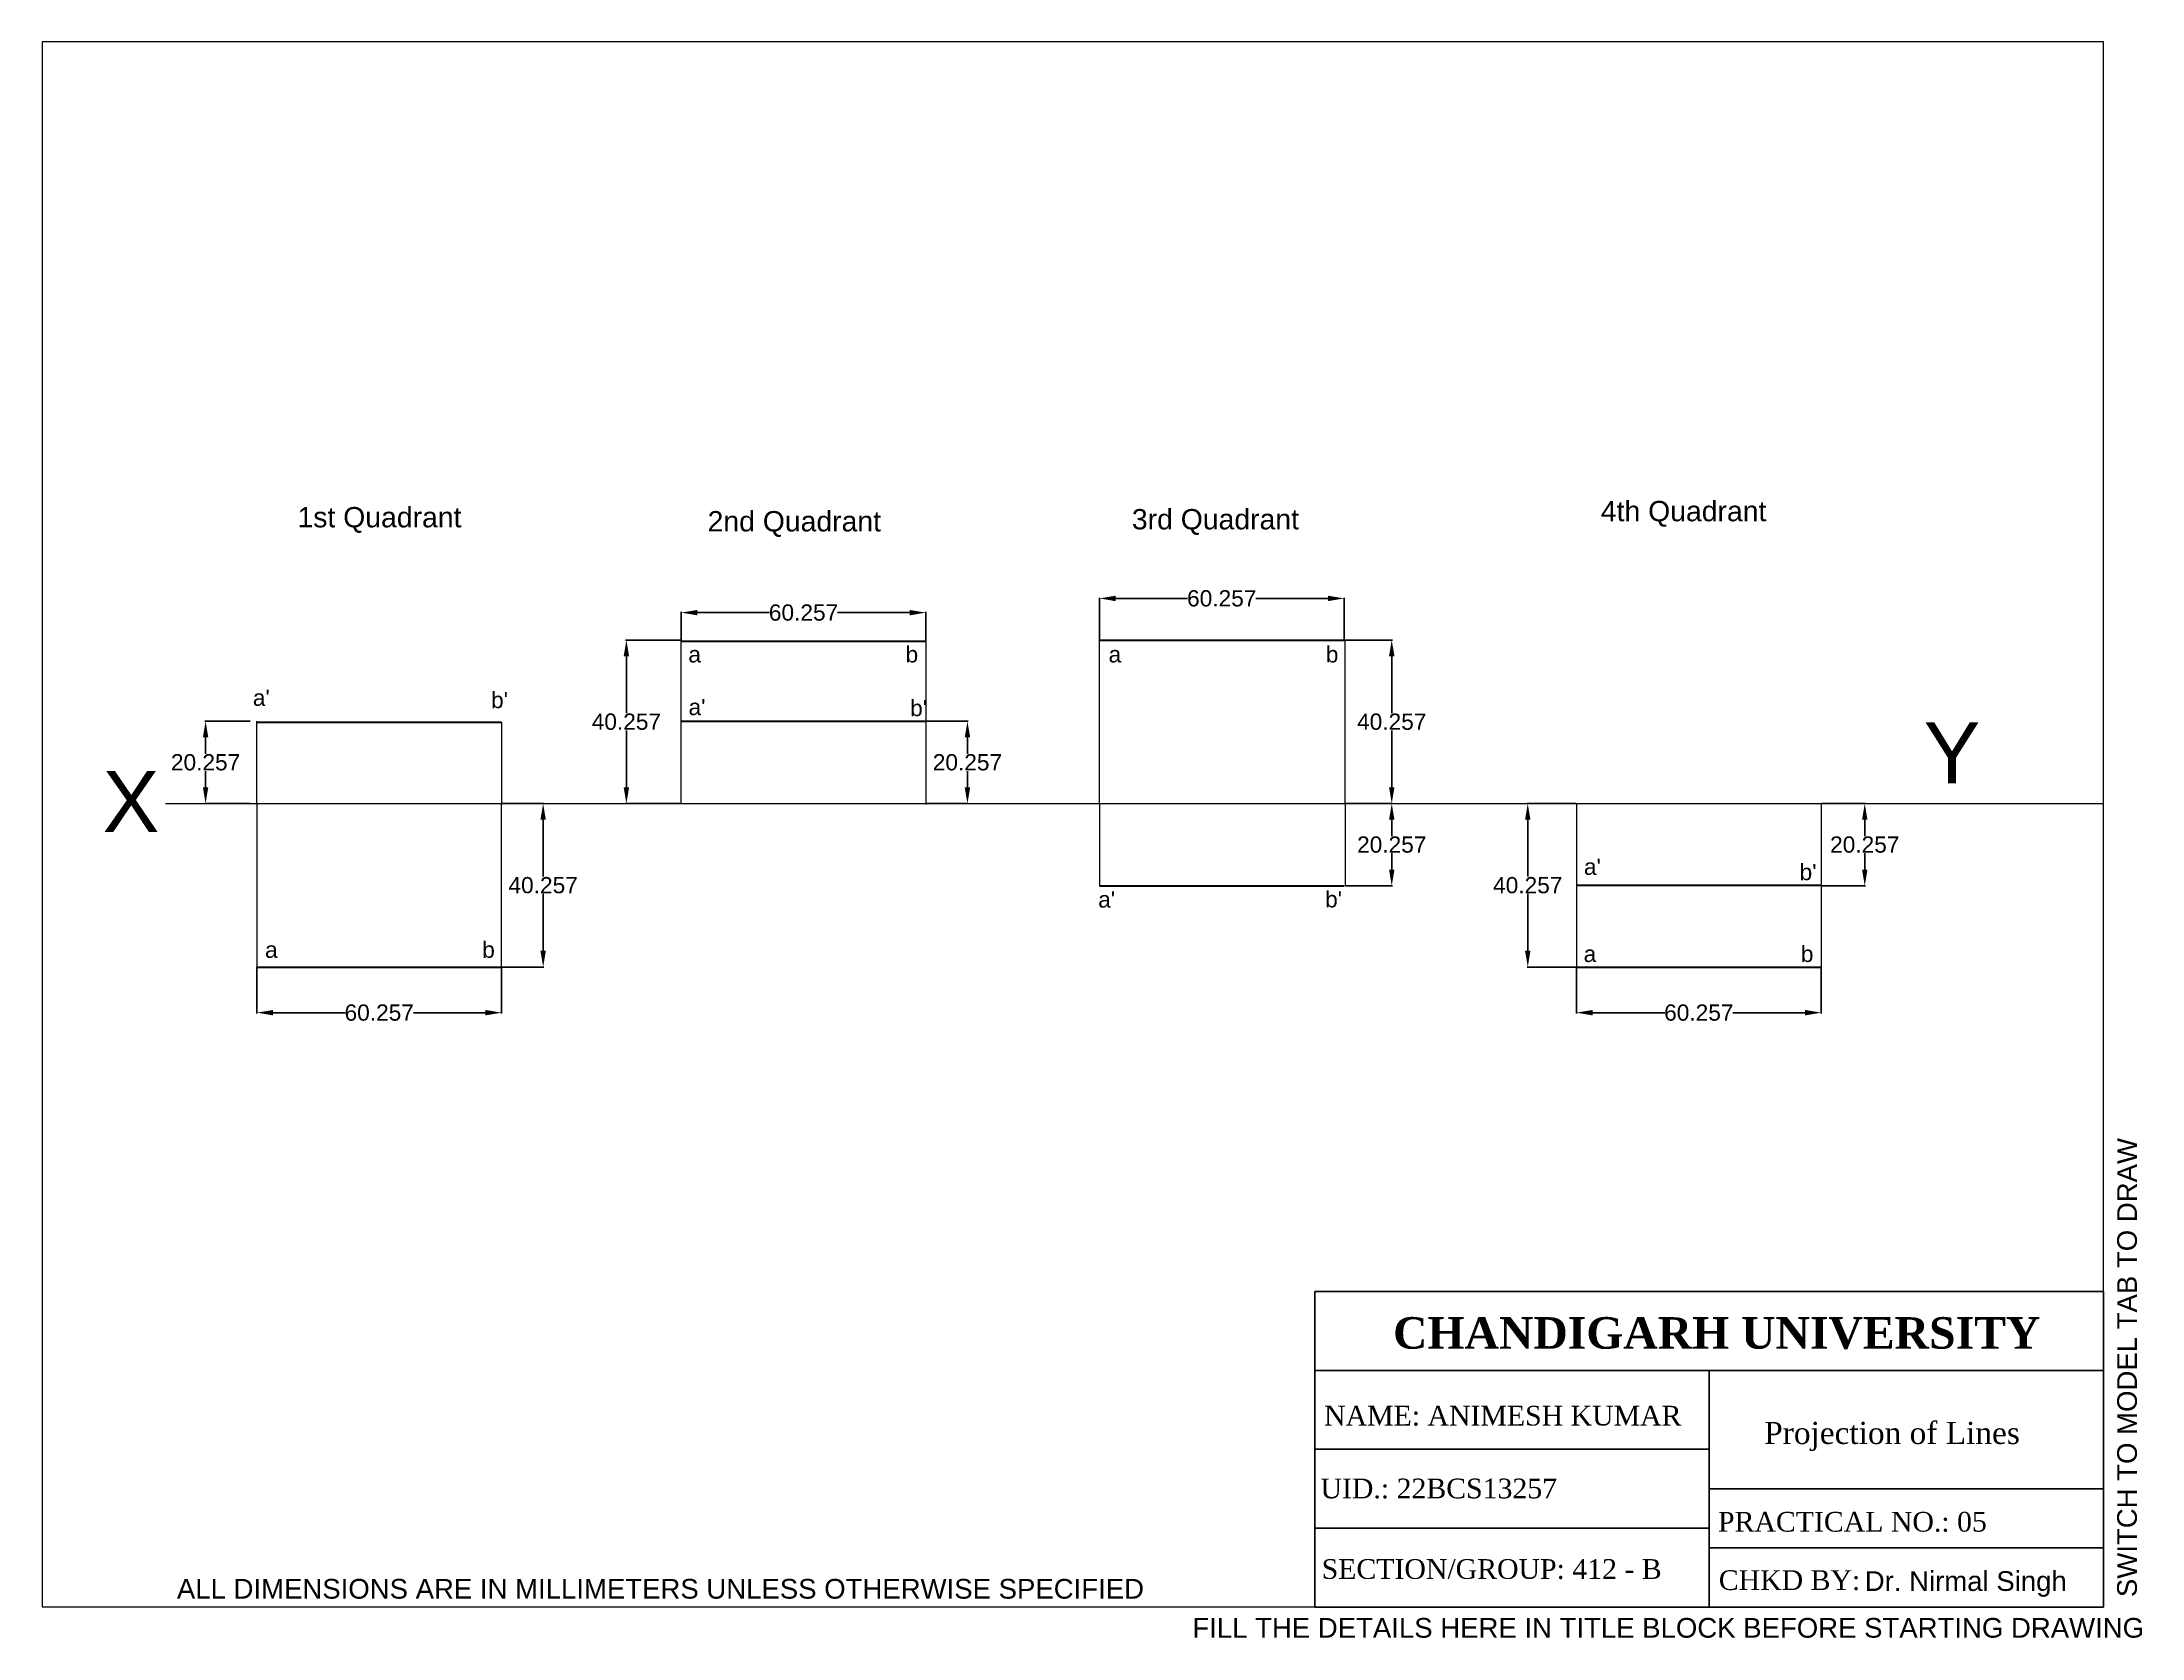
# Paper-space layout 'Layout1' of a CAD drawing. Header units: millimetres. Extents: x 0 to 266, y -4 to 198.
# The model-space entities are those that its viewports show. They can reach past a viewport. Long polylines and large blocks are cut down to what shows.
import ezdxf

# ---------------------------------------------------------------- set-up
doc = ezdxf.new("R2010")
doc.units = ezdxf.units.MM
doc.header["$PDMODE"] = 32
doc.header["$PDSIZE"] = -7
doc.linetypes.add('ACAD_ISO08W100', pattern=[36, 24, -3, 6, -3])
doc.layers.add('Comments', color=10, linetype='Continuous', lineweight=13, plot=False)
doc.layers.add('thick continuous', color=7, linetype='Continuous', lineweight=30)
doc.layers.add('thin continuous', color=7, linetype='Continuous', lineweight=13)
doc.styles.get("Standard").update_dxf_attribs({"font": 'arial.ttf', "height": 4})
doc.dimstyles.get("Standard").update_dxf_attribs({"dimtxt": 4, "dimasz": 4, "dimexe": 0.18, "dimexo": 0.0625, "dimgap": 0.09, "dimtad": 0, "dimtih": 1, "dimtoh": 1, "dimdec": 3, "dimzin": 0, "dimdsep": 46, "dimtxsty": 'Standard', "dimcen": 0, "dimadec": 0, "dimazin": 0, "dimtfac": 1, "dimtdec": 3, "dimtofl": 0, "dimtmove": 0, "dimatfit": 3, "dimfxl": 1, "dimtolj": 1, "dimtzin": 0, "dimarcsym": 0})

# ---------------------------------------------------------------- blocks, each defined once
blk = doc.blocks.new('*D25')
at = {"layer": 'Defpoints', "color": 0, "transparency": 16777216}
for p in [(408.86, 438.26), (419.86, 438.26), (419.86, 418)]:
    blk.add_point(p, dxfattribs=at)
at = {"layer": 'thin continuous', "color": 0, "lineweight": -2, "transparency": 16777216}
for p, q in [((419.8, 438.26), (408.68, 438.26)), ((408.86, 434.26), (408.86, 430.26)), ((408.86, 422), (408.86, 426)), ((419.8, 418), (408.68, 418))]:
    blk.add_line(p, q, dxfattribs=at)
at = {"layer": 'thin continuous', "color": 0, "transparency": 16777216}
for points in [[(408.19, 434.26), (409.53, 434.26), (408.86, 438.26)], [(408.19, 422), (409.53, 422), (408.86, 418)]]:
    blk.add_solid(points, dxfattribs=at)
at = {"layer": 'thin continuous', "color": 0, "transparency": 16777216, "insert": (408.86, 428.13), "char_height": 4, "attachment_point": 5}
blk.add_mtext('\\A1;20.257', dxfattribs=at)
blk = doc.blocks.new('*D27')
at = {"layer": 'Defpoints', "color": 0, "transparency": 16777216}
for p in [(421.5, 377.74), (481.76, 377.74), (481.76, 366.5)]:
    blk.add_point(p, dxfattribs=at)
at = {"layer": 'thin continuous', "color": 0, "lineweight": -2, "transparency": 16777216}
for p, q in [((421.5, 377.68), (421.5, 366.32)), ((481.76, 377.68), (481.76, 366.32)), ((425.5, 366.5), (443.22, 366.5)), ((477.76, 366.5), (460.03, 366.5))]:
    blk.add_line(p, q, dxfattribs=at)
at = {"layer": 'thin continuous', "color": 0, "transparency": 16777216}
for points in [[(425.5, 367.17), (425.5, 365.83), (421.5, 366.5)], [(477.76, 367.17), (477.76, 365.83), (481.76, 366.5)]]:
    blk.add_solid(points, dxfattribs=at)
at = {"layer": 'thin continuous', "color": 0, "transparency": 16777216, "insert": (451.63, 366.5), "char_height": 4, "attachment_point": 5}
blk.add_mtext('\\A1;60.257', dxfattribs=at)
blk = doc.blocks.new('*D28')
at = {"layer": 'Defpoints', "color": 0, "transparency": 16777216}
for p in [(481.76, 418), (492, 418), (481.76, 377.74)]:
    blk.add_point(p, dxfattribs=at)
at = {"layer": 'thin continuous', "color": 0, "lineweight": -2, "transparency": 16777216}
for p, q in [((481.82, 418), (492.18, 418)), ((492, 414), (492, 400)), ((492, 381.74), (492, 395.74)), ((481.82, 377.74), (492.18, 377.74))]:
    blk.add_line(p, q, dxfattribs=at)
at = {"layer": 'thin continuous', "color": 0, "transparency": 16777216}
for points in [[(491.33, 414), (492.67, 414), (492, 418)], [(491.33, 381.74), (492.67, 381.74), (492, 377.74)]]:
    blk.add_solid(points, dxfattribs=at)
at = {"layer": 'thin continuous', "color": 0, "transparency": 16777216, "insert": (492, 397.87), "char_height": 4, "attachment_point": 5}
blk.add_mtext('\\A1;40.257', dxfattribs=at)
blk = doc.blocks.new('*D29')
at = {"layer": 'Defpoints', "color": 0, "transparency": 16777216}
for p in [(586.26, 465), (526, 458), (586.26, 458)]:
    blk.add_point(p, dxfattribs=at)
at = {"layer": 'thin continuous', "color": 0, "lineweight": -2, "transparency": 16777216}
for p, q in [((526, 458.06), (526, 465.18)), ((530, 465), (547.72, 465)), ((582.26, 465), (564.53, 465)), ((586.26, 458.06), (586.26, 465.18))]:
    blk.add_line(p, q, dxfattribs=at)
at = {"layer": 'thin continuous', "color": 0, "transparency": 16777216}
for points in [[(530, 465.67), (530, 464.33), (526, 465)], [(582.26, 465.67), (582.26, 464.33), (586.26, 465)]]:
    blk.add_solid(points, dxfattribs=at)
at = {"layer": 'thin continuous', "color": 0, "transparency": 16777216, "insert": (556.13, 465), "char_height": 4, "attachment_point": 5}
blk.add_mtext('\\A1;60.257', dxfattribs=at)
blk = doc.blocks.new('*D31')
at = {"layer": 'Defpoints', "color": 0, "transparency": 16777216}
for p in [(512.5, 458.26), (526, 458.26), (526, 418)]:
    blk.add_point(p, dxfattribs=at)
at = {"layer": 'thin continuous', "color": 0, "lineweight": -2, "transparency": 16777216}
for p, q in [((525.94, 458.26), (512.32, 458.26)), ((512.5, 454.26), (512.5, 440.26)), ((512.5, 422), (512.5, 436)), ((525.94, 418), (512.32, 418))]:
    blk.add_line(p, q, dxfattribs=at)
at = {"layer": 'thin continuous', "color": 0, "transparency": 16777216}
for points in [[(511.83, 454.26), (513.17, 454.26), (512.5, 458.26)], [(511.83, 422), (513.17, 422), (512.5, 418)]]:
    blk.add_solid(points, dxfattribs=at)
at = {"layer": 'thin continuous', "color": 0, "transparency": 16777216, "insert": (512.5, 438.13), "char_height": 4, "attachment_point": 5}
blk.add_mtext('\\A1;40.257', dxfattribs=at)
blk = doc.blocks.new('*D32')
at = {"layer": 'Defpoints', "color": 0, "transparency": 16777216}
for p in [(586.26, 438.26), (586.26, 418), (596.5, 418)]:
    blk.add_point(p, dxfattribs=at)
at = {"layer": 'thin continuous', "color": 0, "lineweight": -2, "transparency": 16777216}
for p, q in [((586.32, 438.26), (596.68, 438.26)), ((596.5, 434.26), (596.5, 430.26)), ((596.5, 422), (596.5, 426)), ((586.32, 418), (596.68, 418))]:
    blk.add_line(p, q, dxfattribs=at)
at = {"layer": 'thin continuous', "color": 0, "transparency": 16777216}
for points in [[(595.83, 434.26), (597.17, 434.26), (596.5, 438.26)], [(595.83, 422), (597.17, 422), (596.5, 418)]]:
    blk.add_solid(points, dxfattribs=at)
at = {"layer": 'thin continuous', "color": 0, "transparency": 16777216, "insert": (596.5, 428.13), "char_height": 4, "attachment_point": 5}
blk.add_mtext('\\A1;20.257', dxfattribs=at)
blk = doc.blocks.new('*D37')
at = {"layer": 'Defpoints', "color": 0, "transparency": 16777216}
for p in [(689.5, 458.26), (701, 458.26), (689.5, 418)]:
    blk.add_point(p, dxfattribs=at)
at = {"layer": 'thin continuous', "color": 0, "lineweight": -2, "transparency": 16777216}
for p, q in [((689.56, 458.26), (701.18, 458.26)), ((701, 454.26), (701, 440.26)), ((701, 422), (701, 436)), ((689.56, 418), (701.18, 418))]:
    blk.add_line(p, q, dxfattribs=at)
at = {"layer": 'thin continuous', "color": 0, "transparency": 16777216}
for points in [[(700.33, 454.26), (701.67, 454.26), (701, 458.26)], [(700.33, 422), (701.67, 422), (701, 418)]]:
    blk.add_solid(points, dxfattribs=at)
at = {"layer": 'thin continuous', "color": 0, "transparency": 16777216, "insert": (701, 438.13), "char_height": 4, "attachment_point": 5}
blk.add_mtext('\\A1;40.257', dxfattribs=at)
blk = doc.blocks.new('*D38')
at = {"layer": 'Defpoints', "color": 0, "transparency": 16777216}
for p in [(689.5, 418), (689.5, 397.74), (701, 397.74)]:
    blk.add_point(p, dxfattribs=at)
at = {"layer": 'thin continuous', "color": 0, "lineweight": -2, "transparency": 16777216}
for p, q in [((689.56, 418), (701.18, 418)), ((701, 414), (701, 410)), ((701, 401.74), (701, 405.74)), ((689.56, 397.74), (701.18, 397.74))]:
    blk.add_line(p, q, dxfattribs=at)
at = {"layer": 'thin continuous', "color": 0, "transparency": 16777216}
for points in [[(700.33, 414), (701.67, 414), (701, 418)], [(700.33, 401.74), (701.67, 401.74), (701, 397.74)]]:
    blk.add_solid(points, dxfattribs=at)
at = {"layer": 'thin continuous', "color": 0, "transparency": 16777216, "insert": (701, 407.87), "char_height": 4, "attachment_point": 5}
blk.add_mtext('\\A1;20.257', dxfattribs=at)
blk = doc.blocks.new('*D39')
at = {"layer": 'Defpoints', "color": 0, "transparency": 16777216}
for p in [(689.26, 468.5), (629, 458.26), (689.26, 458.26)]:
    blk.add_point(p, dxfattribs=at)
at = {"layer": 'thin continuous', "color": 0, "lineweight": -2, "transparency": 16777216}
for p, q in [((629, 458.32), (629, 468.68)), ((633, 468.5), (650.72, 468.5)), ((685.26, 468.5), (667.53, 468.5)), ((689.26, 458.32), (689.26, 468.68))]:
    blk.add_line(p, q, dxfattribs=at)
at = {"layer": 'thin continuous', "color": 0, "transparency": 16777216}
for points in [[(633, 469.17), (633, 467.83), (629, 468.5)], [(685.26, 469.17), (685.26, 467.83), (689.26, 468.5)]]:
    blk.add_solid(points, dxfattribs=at)
at = {"layer": 'thin continuous', "color": 0, "transparency": 16777216, "insert": (659.13, 468.5), "char_height": 4, "attachment_point": 5}
blk.add_mtext('\\A1;60.257', dxfattribs=at)
blk = doc.blocks.new('*D45')
at = {"layer": 'Defpoints', "color": 0, "transparency": 16777216}
for p in [(806.76, 418), (806.76, 397.74), (817.5, 397.74)]:
    blk.add_point(p, dxfattribs=at)
at = {"layer": 'thin continuous', "color": 0, "lineweight": -2, "transparency": 16777216}
for p, q in [((806.82, 418), (817.68, 418)), ((817.5, 414), (817.5, 410)), ((817.5, 401.74), (817.5, 405.74)), ((806.82, 397.74), (817.68, 397.74))]:
    blk.add_line(p, q, dxfattribs=at)
at = {"layer": 'thin continuous', "color": 0, "transparency": 16777216}
for points in [[(816.83, 414), (818.17, 414), (817.5, 418)], [(816.83, 401.74), (818.17, 401.74), (817.5, 397.74)]]:
    blk.add_solid(points, dxfattribs=at)
at = {"layer": 'thin continuous', "color": 0, "transparency": 16777216, "insert": (817.5, 407.87), "char_height": 4, "attachment_point": 5}
blk.add_mtext('\\A1;20.257', dxfattribs=at)
blk = doc.blocks.new('*D51')
at = {"layer": 'Defpoints', "color": 0, "transparency": 16777216}
for p in [(746.5, 418), (734.5, 377.74), (746.5, 377.74)]:
    blk.add_point(p, dxfattribs=at)
at = {"layer": 'thin continuous', "color": 0, "lineweight": -2, "transparency": 16777216}
for p, q in [((746.44, 418), (734.32, 418)), ((734.5, 414), (734.5, 400)), ((734.5, 381.74), (734.5, 395.74)), ((746.44, 377.74), (734.32, 377.74))]:
    blk.add_line(p, q, dxfattribs=at)
at = {"layer": 'thin continuous', "color": 0, "transparency": 16777216}
for points in [[(733.83, 414), (735.17, 414), (734.5, 418)], [(733.83, 381.74), (735.17, 381.74), (734.5, 377.74)]]:
    blk.add_solid(points, dxfattribs=at)
at = {"layer": 'thin continuous', "color": 0, "transparency": 16777216, "insert": (734.5, 397.87), "char_height": 4, "attachment_point": 5}
blk.add_mtext('\\A1;40.257', dxfattribs=at)
blk = doc.blocks.new('*D52')
at = {"layer": 'Defpoints', "color": 0, "transparency": 16777216}
for p in [(746.5, 377.74), (806.76, 377.74), (806.76, 366.5)]:
    blk.add_point(p, dxfattribs=at)
at = {"layer": 'thin continuous', "color": 0, "lineweight": -2, "transparency": 16777216}
for p, q in [((746.5, 377.68), (746.5, 366.32)), ((806.76, 377.68), (806.76, 366.32)), ((750.5, 366.5), (768.22, 366.5)), ((802.76, 366.5), (785.03, 366.5))]:
    blk.add_line(p, q, dxfattribs=at)
at = {"layer": 'thin continuous', "color": 0, "transparency": 16777216}
for points in [[(750.5, 367.17), (750.5, 365.83), (746.5, 366.5)], [(802.76, 367.17), (802.76, 365.83), (806.76, 366.5)]]:
    blk.add_solid(points, dxfattribs=at)
at = {"layer": 'thin continuous', "color": 0, "transparency": 16777216, "insert": (776.63, 366.5), "char_height": 4, "attachment_point": 5}
blk.add_mtext('\\A1;60.257', dxfattribs=at)

msp = doc.modelspace()

# ---------------------------------------------------------------- linework, layer by layer
at = {"layer": 'thick continuous'}
for p, q in [((526, 458), (586.257, 458)), ((629, 458.257), (689.257, 458.257)), ((421.5, 438), (481.757, 438)), ((526, 438.257), (586.257, 438.257)), ((629, 397.743), (689.257, 397.743)), ((746.5, 397.8715), (806.757, 397.8715)), ((421.5, 377.743), (481.757, 377.743)), ((746.5, 377.743), (806.757, 377.743))]:
    msp.add_line(p, q, dxfattribs=at)
at = {"layer": 'thin continuous'}
for p, q in [((526, 418), (526, 458.257)), ((586.257, 458), (586.257, 417.743)), ((629, 418), (629, 458.257)), ((689.5, 418), (689.5, 458.257)), ((421.5, 418), (421.5, 438.257)), ((481.757, 438), (481.757, 417.743)), ((526, 418), (526, 438.257)), ((586.257, 438.257), (586.257, 418)), ((399, 418), (1812.5, 418)), ((421.5, 418), (421.5, 377.743)), ((481.757, 377.743), (481.757, 418)), ((629, 418), (629, 397.743)), ((689.5, 418), (689.5, 397.743)), ((746.5, 418), (746.5, 397.743)), ((746.5, 418), (746.5, 377.743)), ((806.757, 418), (806.757, 397.743)), ((806.757, 418), (806.757, 377.743))]:
    msp.add_line(p, q, dxfattribs=at)

# ---------------------------------------------------------------- texts
at = {"layer": 'thick continuous', "insert": (637, 490.5), "char_height": 5, "attachment_point": 1}
msp.add_mtext_dynamic_manual_height_columns('3rd Quadrant', width=63, gutter_width=25, heights=[0], dxfattribs=at)
at = {"layer": 'thin continuous', "attachment_point": 1}
for s, width, gutter_width, insert, char_height in [('4th Quadrant', 58, 25, (752.5, 492.5), 5), ('1st Quadrant', 58.5, 25, (431.5, 491), 5), ('2nd Quadrant', 46.5, 25, (532.5, 490), 5), ('a', 6.5, 20, (527.7641, 456.7312), 4), ('b', 8.415476, 20, (581.2641, 456.7312), 4), ('a', 6.5, 20, (631.2641, 456.7312), 4), ('b', 8.415476, 20, (684.7641, 456.7312), 4), ("a'", 14.5, 25, (420.5, 446.0477), 4), ("b'", 8.415476, 20, (479.1667, 445.4742), 4), ("a'", 14.5, 25, (527.8065, 443.7569), 4), ("b'", 8.415476, 20, (582.3758, 443.5044), 4), ('X', 22.5, 25, (383.5, 426), 15), ("a'", 14.5, 25, (748.334, 404.4307), 4), ("b'", 8.415476, 20, (801.4491, 403.1189), 4), ("a'", 14.5, 25, (628.6964, 396.3864), 4), ("b'", 8.415476, 20, (684.5868, 396.4162), 4), ('a', 6.5, 20, (423.5, 384), 4), ('b', 8.415476, 20, (477, 384), 4), ('b', 8.415476, 20, (801.7641, 382.9742), 4), ('a', 6.5, 20, (748.2641, 382.9742), 4)]:
    msp.add_mtext_dynamic_manual_height_columns(s, width=width, gutter_width=gutter_width, heights=[0], dxfattribs=dict(at, insert=insert, char_height=char_height))
at = {"layer": 'thin continuous', "ltscale": 3, "insert": (832, 438), "char_height": 15, "attachment_point": 1}
msp.add_mtext_dynamic_manual_height_columns('Y', width=25, gutter_width=25, heights=[0], dxfattribs=at)

# ---------------------------------------------------------------- dimensions: what is measured, and where the dimension line sits
at = {"layer": 'thin continuous'}
for base, p1, p2, picture, middle in [((689.257, 468.5), (629, 458.257), (689.257, 458.257), '*D39', (659.1285, 468.5)), ((586.257, 465), (526, 458), (586.257, 458), '*D29', (556.1285, 465)), ((481.757, 366.5), (421.5, 377.743), (481.757, 377.743), '*D27', (451.6285, 366.5)), ((806.757, 366.5), (746.5, 377.743), (806.757, 377.743), '*D52', (776.6285, 366.5))]:
    dim = msp.add_linear_dim(base=base, p1=p1, p2=p2, dimstyle='Standard', dxfattribs=at)
    dim.commit()
    dim.dimension.update_dxf_attribs({"geometry": picture, "text_midpoint": middle})
for base, p1, p2, picture, middle in [((512.5, 458.257), (526, 418), (526, 458.257), '*D31', (512.5, 438.1285)), ((701, 458.257), (689.5, 418), (689.5, 458.257), '*D37', (701, 438.1285)), ((408.8599, 438.257), (419.8599, 418), (419.8599, 438.257), '*D25', (408.8599, 428.1285)), ((596.5, 418), (586.257, 438.257), (586.257, 418), '*D32', (596.5, 428.1285)), ((492, 418), (481.757, 377.743), (481.757, 418), '*D28', (492, 397.8715)), ((701, 397.743), (689.5, 418), (689.5, 397.743), '*D38', (701, 407.8715)), ((734.5, 377.743), (746.5, 418), (746.5, 377.743), '*D51', (734.5, 397.8715))]:
    dim = msp.add_linear_dim(base=base, p1=p1, p2=p2, angle=90, dimstyle='Standard', dxfattribs=at)
    dim.commit()
    dim.dimension.update_dxf_attribs({"geometry": picture, "text_midpoint": middle})
dim = msp.add_linear_dim(base=(817.5, 397.743), p1=(806.757, 418), p2=(806.757, 397.743), angle=90, text='20.257', dimstyle='Standard', dxfattribs=at)
dim.commit()
dim.dimension.update_dxf_attribs({"geometry": '*D45', "text_midpoint": (817.5, 407.8715)})

psp = doc.layouts.get("Layout1")

# ---------------------------------------------------------------- linework, layer by layer
for p, q in [((161.41, 40), (261.41, 40)), ((161.41, 40), (161.41, 0)), ((261.41, 40), (261.41, 0)), ((161.41, 30), (261.41, 30)), ((161.41, 30), (194.27, 30)), ((211.41, 30), (211.41, 0)), ((161.41, 20), (211.41, 20)), ((211.41, 15), (261.41, 15)), ((161.41, 10), (211.41, 10)), ((211.41, 7.5), (261.41, 7.5)), ((161.41, 0), (261.41, 0))]:
    psp.add_line(p, q)

# ---------------------------------------------------------------- texts
at = {"attachment_point": 1}
for s, width, insert, char_height in [('\\pi0.35393;{\\fTimes New Roman|b1|i0|c0|p18;CHANDIGARH UNIVERSITY}', 80.8177, (170.98, 36.75), 4), ('{\\fTimes New Roman|b0|i0|c0|p18;Projection of Lines}', 46.4985, (218.4, 23.47), 2.8)]:
    psp.add_mtext_dynamic_manual_height_columns(s, width=width, gutter_width=40, heights=[0], dxfattribs=dict(at, insert=insert, char_height=char_height))
at = {"linetype": 'ACAD_ISO08W100', "lineweight": 100, "char_height": 2.5, "attachment_point": 1}
for s, width, heights, insert in [('{\\fTimes New Roman|b0|i0|c0|p18;NAME: ANIMESH KUMAR}', 45.3199, [2.55], (162.59, 25.51)), ('{\\fTimes New Roman|b0|i0|c0|p18;UID.: 22BCS13257}', 45.3199, [0], (162.13, 16.28)), ('{\\fTimes New Roman|b0|i0|c0|p18;PRACTICAL NO.: 05}', 45.3199, [0], (212.54, 12.06)), ('{\\fTimes New Roman|b0|i0|c0|p18;SECTION/GROUP: 412 - B}', 48.382, [2.43], (162.28, 6.07)), ('{\\fTimes New Roman|b0|i0|c0|p18;CHKD BY: }', 47.9779, [0], (212.64, 4.66))]:
    psp.add_mtext_dynamic_manual_height_columns(s, width=width, gutter_width=25, heights=heights, dxfattribs=dict(at, insert=insert))
at = {"layer": 'Comments'}
psp.add_text('SWITCH TO MODEL TAB TO DRAW', height=2.5, rotation=90, dxfattribs=at).set_placement((265.66, 1.26))
psp.add_text('FILL THE DETAILS HERE IN TITLE BLOCK BEFORE STARTING DRAWING', height=2.5, dxfattribs=at).set_placement((145.88, -3.89))
at = {"layer": 'thick continuous'}
psp.add_text('ALL DIMENSIONS ARE IN MILLIMETERS UNLESS OTHERWISE SPECIFIED', height=2.5, dxfattribs=at).set_placement((17.11, 1.06))
at = {"layer": 'thick continuous', "insert": (231.15, 4.54), "char_height": 2.5, "attachment_point": 1}
psp.add_mtext_dynamic_manual_height_columns('Dr. Nirmal Singh', width=28.5588, gutter_width=12.5, heights=[0], dxfattribs=at)

# ---------------------------------------------------------------- viewports
at = {"layer": 'thick continuous'}
psp.add_viewport(center=(130.71, 99.21), size=(261.41, 198.4125), view_center_point=(622.4297, 412.8363), view_height=385.347249, dxfattribs=at)

doc.saveas('drawing.dxf')
